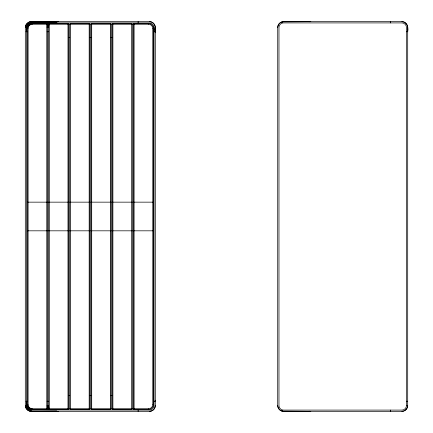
<?xml version="1.0" encoding="UTF-8"?>
<svg xmlns="http://www.w3.org/2000/svg" width="433" height="433" viewBox="0 0 433 433"><rect width="100%" height="100%" fill="white"/><g stroke="black" fill="none" stroke-linecap="round" stroke-linejoin="round"><path stroke-width="0.65" d="M31.122 410.089C28.692 410.132 26.537 407.973 26.575 405.542L26.575 27.458C26.537 25.027 28.692 22.868 31.122 22.911L149.493 22.911C153.953 22.868 154.83 28.367 154.04 31.744L155.301 31.744C156.318 27.609 154.613 21.558 149.493 21.65L31.122 21.65C28.015 21.596 25.26 24.351 25.314 27.458L25.303 405.542L26.197 408.443M390.534 22.911L390.534 21.65M26.613 31.744C25.558 28.28 26.96 22.825 31.311 22.911M149.493 21.65C152.595 21.596 155.35 24.351 155.295 27.458L155.301 405.542C155.36 408.649 152.6 411.41 149.493 411.35L30.597 411.307L28.064 410.381L26.251 408.552M277.71 27.458C277.656 24.351 280.411 21.596 283.518 21.65L401.889 21.65C404.996 21.59 407.756 24.351 407.697 27.458L407.697 405.542C407.756 408.649 404.996 411.41 401.889 411.35L282.998 411.307C280.129 411.004 277.791 408.406 277.699 405.542L277.71 27.458C277.764 24.335 280.584 21.59 283.712 21.65M25.303 27.458L26.197 24.557M155.209 32.756L155.295 31.744M155.295 405.542C155.35 408.649 152.595 411.404 149.493 411.35M407.691 405.542C407.745 408.649 404.99 411.404 401.889 411.35M26.251 24.448L28.681 22.267L31.311 21.65M56.084 23.528L56.707 23.236M58.412 21.65L29.899 21.823M310.807 21.65L282.294 21.823M56.609 21.737L57.621 21.65M309.01 21.737L310.017 21.65M30.597 21.693L57.697 21.693M282.998 21.693L310.093 21.693M281.082 22.267L282.403 22.267M30.673 22.954L57.107 22.954M30.05 23.084L56.485 23.084M29.742 23.182L56.837 23.182M29.152 23.431L67.976 23.474A0.758 0.758 0 0 1 68.733 24.232L68.733 408.741A0.758 0.758 0 0 1 67.976 409.499L29.076 409.521M70.503 23.474L89.176 23.474A0.758 0.758 0 0 1 89.934 24.232L89.934 408.741A0.758 0.758 0 0 1 89.176 409.499L70.503 409.499A0.758 0.758 0 0 1 69.745 408.741L69.745 24.232A0.758 0.758 0 0 1 70.503 23.474L70.503 409.499M91.704 23.474L110.377 23.474A0.758 0.758 0 0 1 111.135 24.232L111.135 408.741A0.758 0.758 0 0 1 110.377 409.499L91.704 409.499A0.758 0.758 0 0 1 90.946 408.741L90.946 24.232A0.758 0.758 0 0 1 91.704 23.474L91.704 409.499M112.894 23.474L131.572 23.474A0.758 0.758 0 0 1 132.33 24.232L132.33 408.741A0.758 0.758 0 0 1 131.572 409.499L112.894 409.499A0.758 0.758 0 0 1 112.136 408.741L112.136 24.232A0.758 0.758 0 0 1 112.894 23.474L112.894 409.499M134.095 23.474L148.481 23.474A5.05 5.05 0 0 1 153.531 28.518L153.531 404.454A5.05 5.05 0 0 1 148.481 409.499L134.095 409.499A0.758 0.758 0 0 1 133.337 408.741L133.337 24.232A0.758 0.758 0 0 1 134.095 23.474L134.095 409.499M28.605 23.761L31.246 23.761M47.11 23.761L49.091 23.761M28.34 23.956L31.647 23.956M46.845 23.956L48.826 23.956M27.339 404.454L28.096 404.454A4.292 4.292 0 0 0 32.388 408.741L32.388 409.499A5.05 5.05 0 0 1 27.344 404.454L27.339 28.518L28.096 28.518A4.292 4.292 0 0 1 32.388 24.232L47.533 24.232L47.533 408.741A0.758 0.758 0 0 1 46.775 409.499L46.775 23.474A0.758 0.758 0 0 1 47.533 24.232M48.545 24.232A0.758 0.758 0 0 1 49.297 23.474L49.297 409.499A0.758 0.758 0 0 1 48.545 408.741L48.545 24.232L68.733 24.232M69.745 24.232L89.934 24.232M90.946 24.232L111.135 24.232M112.136 24.232L132.33 24.232M133.337 24.232L148.481 24.232A4.292 4.292 0 0 1 152.773 28.518L153.531 28.518M27.869 24.383L30.51 24.383M47.695 24.383L49.016 24.383M27.458 24.87L29.439 24.87M47.284 24.87L48.604 24.87M27.274 25.141L29.255 25.141M47.1 25.141L48.42 25.141M27.144 25.352L28.464 25.352M47.63 25.352L48.951 25.352M26.895 25.899L28.215 25.899M47.381 25.899L48.702 25.899M26.77 26.278L28.091 26.278M47.257 26.278L48.577 26.278M26.684 26.667L28.004 26.667M47.17 26.667L48.491 26.667M26.63 27.057L27.95 27.057M47.116 27.057L48.436 27.057M26.613 27.458L27.934 27.458M47.1 27.458L48.42 27.458M25.964 31.744L27.284 31.744M47.1 31.744L48.436 31.744M406.435 31.744L407.697 31.744C408.692 27.604 407.015 21.563 401.889 21.65M68.43 37.552L69.778 37.552M90.048 37.552L91.395 37.552M110.989 37.552L112.336 37.552M27.339 202.157L47.533 202.157M48.545 202.157L68.733 202.157M69.745 202.157L89.934 202.157M90.946 202.157L111.135 202.157M112.136 202.157L132.33 202.157M133.337 202.157L153.531 202.157M27.339 230.816L47.533 230.816M48.545 230.816L68.733 230.816M69.745 230.816L89.934 230.816M90.946 230.816L111.135 230.816M112.136 230.816L132.33 230.816M133.337 230.816L153.531 230.816M68.43 395.448L69.778 395.448M90.048 395.448L91.395 395.448M110.989 395.448L112.336 395.448M25.964 401.256L27.284 401.256M47.1 401.256L48.436 401.256M154.04 401.256L155.301 401.256L155.209 400.244M406.435 401.256L407.697 401.256M148.481 409.499L148.481 408.741A4.292 4.292 0 0 0 152.773 404.454L153.531 404.454M26.613 401.256L26.613 405.542L27.934 405.542M47.1 405.542L48.42 405.542M26.613 405.542L26.63 405.943L27.95 405.943M47.116 405.943L48.436 405.943M26.63 405.943L26.684 406.333L28.004 406.333M47.17 406.333L48.491 406.333M26.684 406.333L26.77 406.722L28.091 406.722M47.257 406.722L48.577 406.722M26.77 406.722L26.895 407.101L28.215 407.101M47.381 407.101L48.702 407.101M26.895 407.101L27.144 407.648L28.464 407.648M47.63 407.648L48.951 407.648M27.144 407.648L29.255 407.859M47.1 407.859L48.42 407.859M27.274 407.859L29.439 408.13M47.284 408.13L48.604 408.13M27.458 408.13L27.869 408.617L30.51 408.617M47.695 408.617L49.016 408.617M32.388 408.741L47.533 408.741M48.545 408.741L68.733 408.741M69.745 408.741L89.934 408.741M90.946 408.741L111.135 408.741M112.136 408.741L132.33 408.741M133.337 408.741L148.481 408.741M27.869 408.617L28.318 409.023L31.647 409.044M46.845 409.044L48.826 409.044M31.907 409.239L28.605 409.239L28.989 409.472M47.11 409.239L49.091 409.239M29.152 409.569L56.837 409.818M29.742 409.818L56.485 409.916M30.05 409.916L149.493 410.089C151.923 410.132 154.083 407.973 154.04 405.542L154.04 27.458M281.082 410.733L282.403 410.733M29.899 411.177L58.412 411.35M282.294 411.177L310.807 411.35M282.998 411.307L283.712 411.35M30.597 411.307L31.311 411.35M30.673 410.046L31.311 410.089M309.01 411.263L310.017 411.35M56.609 411.263L57.621 411.35M283.518 411.35C280.411 411.404 277.656 408.649 277.71 405.542M31.122 411.35C28.015 411.404 25.26 408.649 25.314 405.542M56.707 409.764L56.084 409.472M390.534 410.089L390.534 411.35M152.773 28.518L152.773 404.454M148.481 23.474L148.481 24.232M138.138 21.65L138.138 22.911M138.138 410.089L138.138 411.35M131.572 23.474L131.572 409.499M110.377 23.474L110.377 409.499M89.176 23.474L89.176 409.499M67.976 23.474L67.976 409.499M32.388 24.232L32.388 23.474A5.05 5.05 0 0 0 27.344 28.518M28.096 28.518L28.096 404.454M406.435 405.542C406.479 407.973 404.319 410.132 401.889 410.089L283.518 410.089C281.087 410.132 278.933 407.973 278.971 405.542L278.971 27.458C278.933 25.027 281.087 22.868 283.518 22.911L401.889 22.911C404.319 22.868 406.479 25.027 406.435 27.458L406.435 405.542"/></g></svg>
